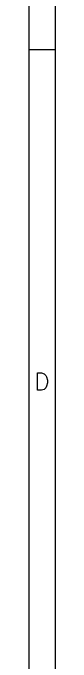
# Model space of a CAD drawing. Extents: x 0.4 to 23, y -16.1 to -0.4.
# Drawn here: x 0.394 to 0.472, y -8.11 to -6.192 of the extents above; entities that cross this region are included whole.
import ezdxf

# ---------------------------------------------------------------- set-up
doc = ezdxf.new("R2010")
doc.units = 0
doc.header["$MEASUREMENT"] = 0
doc.layers.add('BLACK', color=7, linetype='CONTINUOUS')

msp = doc.modelspace()

# ---------------------------------------------------------------- linework, layer by layer
at = {"layer": 'BLACK', "linetype": 'CONTINUOUS'}
for p, q in [((0.393701, -0.393701), (0.393701, -16.1413)), ((0.472441, -0.472441), (0.472441, -16.0626)), ((0.393701, -6.29921), (0.472441, -6.29921)), ((0.419666, -7.30662), (0.419666, -7.25544)), ((0.419666, -7.25544), (0.431852, -7.25544)), ((0.431852, -7.25544), (0.439164, -7.25787)), ((0.439164, -7.25787), (0.444038, -7.26275)), ((0.444038, -7.26275), (0.446475, -7.26762)), ((0.446475, -7.26762), (0.448913, -7.27737)), ((0.448913, -7.28468), (0.446475, -7.29443)), ((0.448913, -7.27737), (0.448913, -7.28468)), ((0.431852, -7.30662), (0.419666, -7.30662)), ((0.439164, -7.30418), (0.431852, -7.30662)), ((0.444038, -7.29931), (0.439164, -7.30418)), ((0.446475, -7.29443), (0.444038, -7.29931))]:
    msp.add_line(p, q, dxfattribs=at)

doc.saveas('drawing.dxf')
